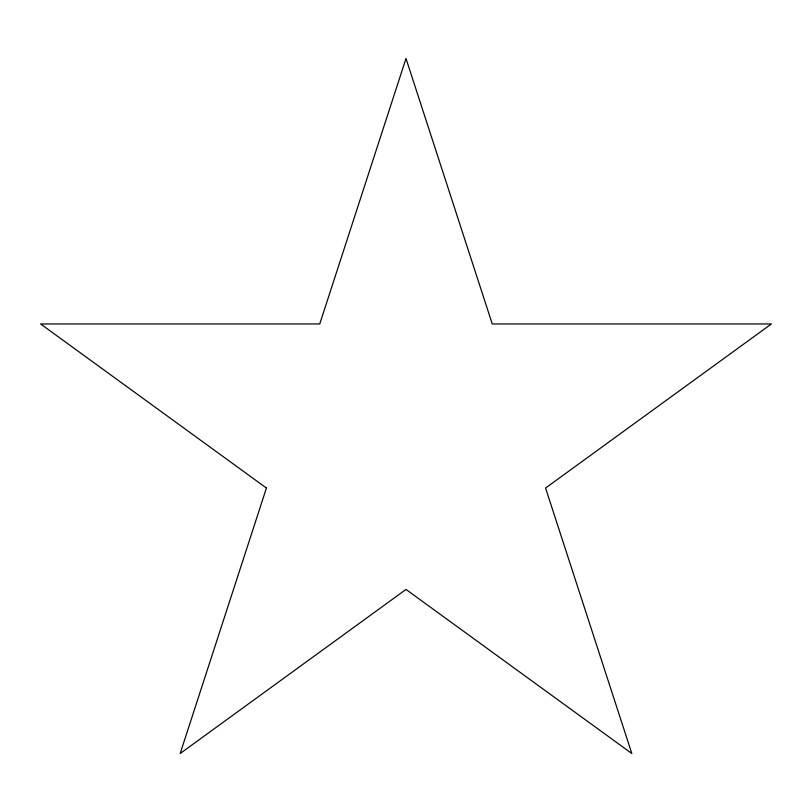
<?xml version="1.0" encoding="UTF-8"?>
<svg xmlns="http://www.w3.org/2000/svg" width="812" height="812" viewBox="0 0 812 812"><rect width="100%" height="100%" fill="white"/><g stroke="black" fill="none" stroke-linecap="round" stroke-linejoin="round"><path stroke-width="1.22" d="M266.427 488.042L180.173 753.516L406 589.441L631.827 753.516L545.573 488.042L771.4 323.958L492.255 323.958L406 58.484L319.745 323.958L40.6 323.958L266.427 488.042"/></g></svg>
